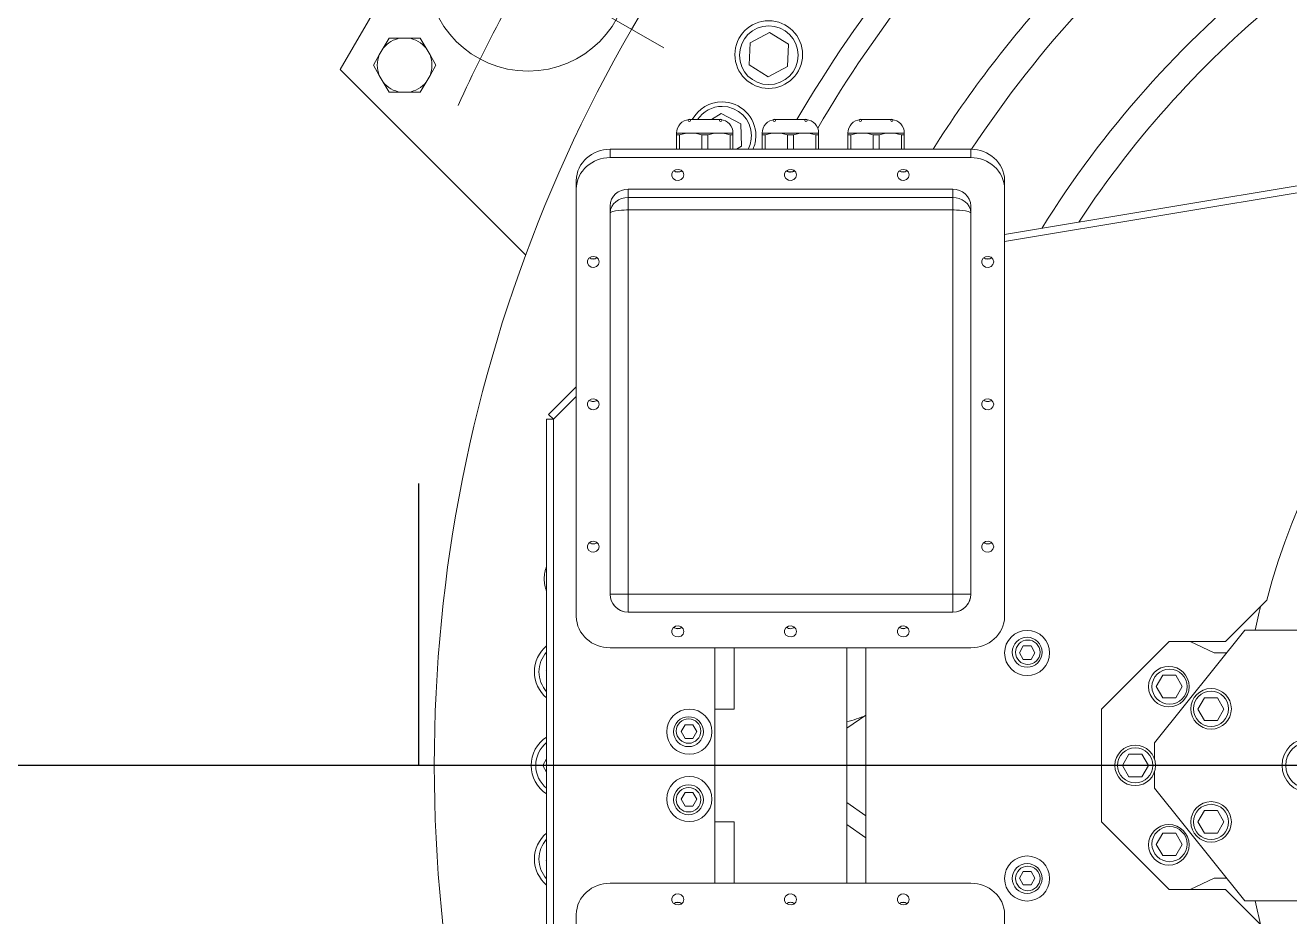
# Model space of a CAD drawing. Header units: millimetres. Extents: x -1838618 to -1600818, y -1770412 to -1553248.
# Drawn here: x -1793233 to -1792672, y -1685613 to -1685217 of the extents above; entities that cross this region are included whole.
import ezdxf

# ---------------------------------------------------------------- set-up
doc = ezdxf.new("R2010")
doc.units = ezdxf.units.MM
doc.header["$LTSCALE"] = 100
doc.layers.add('412equipment', color=6, linetype='Continuous')
doc.layers.add('_____1', color=160, linetype='Continuous')

# ---------------------------------------------------------------- blocks, each defined once
blk = doc.blocks.new('67')
at = {"color": 4}
blk.add_line((-660, 0), (-660, 125), dxfattribs=at)
at = {"color": 4, "ltscale": 100}
blk.add_line((26786.59, 0), (-4089.12, 0), dxfattribs=at)
blk = doc.blocks.new('A$C2A4D0462')
at = {"layer": '_____1', "color": 7, "lineweight": 0}
for p, q in [((-46.315, 20.581), (-42.482, 27.219)), ((-40.761, 23.533), (-36.749, 21.216)), ((-45.046, 21.206), (-44.871, 21.508)), ((-44.871, 21.508), (-44.523, 21.508)), ((-44.296, 21.508), (-44.523, 21.508)), ((-44.296, 21.508), (-43.948, 21.508)), ((-43.948, 21.508), (-43.773, 21.206)), ((-34.217, 20.713), (-34.195, 21.367)), ((-34.195, 21.367), (-33.617, 21.674)), ((-33.617, 21.674), (-33.062, 21.327)), ((-33.062, 21.327), (-33.085, 20.673)), ((-45.333, 20.708), (-45.159, 21.01)), ((-45.046, 21.206), (-45.159, 21.01)), ((-43.773, 21.206), (-43.66, 21.01)), ((-43.66, 21.01), (-43.486, 20.708)), ((-40.832, 15.098), (-46.315, 20.581)), ((-45.159, 20.406), (-45.333, 20.708)), ((-43.486, 20.708), (-43.66, 20.406)), ((-33.663, 20.366), (-34.217, 20.713)), ((-33.085, 20.673), (-33.663, 20.366)), ((-45.159, 20.406), (-45.046, 20.21)), ((-44.871, 19.908), (-45.046, 20.21)), ((-43.773, 20.21), (-43.948, 19.908)), ((-43.773, 20.21), (-43.66, 20.406)), ((-44.523, 19.908), (-44.871, 19.908)), ((-44.523, 19.908), (-44.296, 19.908)), ((-43.948, 19.908), (-44.296, 19.908)), ((-36.003, 19.098), (-35.064, 19.098)), ((-35.331, 19.098), (-35.047, 19.276)), ((-35.047, 19.276), (-34.469, 18.969)), ((-33.47, 19.098), (-32.531, 19.098)), ((-30.937, 19.098), (-29.997, 19.098)), ((-36.367, 18.7), (-35.95, 18.7)), ((-35.95, 18.7), (-35.117, 18.7)), ((-35.117, 18.7), (-34.7, 18.7)), ((-34.7, 18.652), (-34.7, 18.7)), ((-34.469, 18.969), (-34.446, 18.315)), ((-33.834, 18.7), (-33.417, 18.7)), ((-33.417, 18.7), (-32.584, 18.7)), ((-32.584, 18.7), (-32.167, 18.7)), ((-32.167, 18.652), (-32.167, 18.7)), ((-31.3, 18.7), (-30.884, 18.7)), ((-30.884, 18.7), (-30.05, 18.7)), ((-30.05, 18.7), (-29.634, 18.7)), ((-29.634, 18.652), (-29.634, 18.7)), ((-6.84, 19.001), (-26.667, 15.697)), ((-26.667, 15.494), (-6.807, 18.803)), ((-36.281, 18.652), (-36.367, 18.652)), ((-36.281, 18.221), (-36.281, 18.652)), ((-35.448, 18.652), (-35.62, 18.652)), ((-35.62, 18.652), (-35.62, 18.221)), ((-35.448, 18.221), (-35.448, 18.652)), ((-34.7, 18.652), (-34.786, 18.652)), ((-34.786, 18.652), (-34.786, 18.221)), ((-34.7, 18.221), (-34.7, 18.652)), ((-33.748, 18.652), (-33.834, 18.652)), ((-33.748, 18.221), (-33.748, 18.652)), ((-32.915, 18.652), (-33.086, 18.652)), ((-33.086, 18.652), (-33.086, 18.221)), ((-32.914, 18.221), (-32.915, 18.652)), ((-32.167, 18.652), (-32.253, 18.652)), ((-32.253, 18.652), (-32.253, 18.221)), ((-32.167, 18.221), (-32.167, 18.652)), ((-31.214, 18.652), (-31.3, 18.652)), ((-31.214, 18.221), (-31.214, 18.652)), ((-30.381, 18.652), (-30.553, 18.652)), ((-30.553, 18.652), (-30.553, 18.221)), ((-30.381, 18.221), (-30.381, 18.652)), ((-29.634, 18.652), (-29.72, 18.652)), ((-29.72, 18.652), (-29.72, 18.221)), ((-29.634, 18.221), (-29.634, 18.652)), ((-27.667, 18.221), (-38.334, 18.221)), ((-38.334, 18.221), (-38.334, 17.974)), ((-34.446, 18.315), (-34.597, 18.221)), ((-27.667, 17.974), (-27.667, 18.221)), ((-39.334, 17.045), (-39.334, 17.292)), ((-26.667, 17.045), (-26.667, 17.292)), ((-39.334, 17.045), (-39.334, 4.41)), ((-28.2, 17.042), (-37.8, 17.042)), ((-37.8, 16.793), (-37.8, 17.042)), ((-28.2, 16.793), (-28.2, 17.042)), ((-26.667, 4.41), (-26.667, 17.045)), ((-38.334, 16.546), (-38.334, 16.339)), ((-28.2, 16.793), (-37.8, 16.793)), ((-37.8, 16.427), (-37.8, 16.793)), ((-28.2, 16.427), (-28.2, 16.793)), ((-27.667, 16.546), (-27.667, 16.339)), ((-38.334, 16.339), (-38.334, 5.066)), ((-28.2, 16.427), (-37.8, 16.427)), ((-37.8, 5.066), (-37.8, 16.427)), ((-28.2, 5.066), (-28.2, 16.427)), ((-27.667, 16.339), (-27.667, 5.066)), ((-39.334, 11.195), (-40.151, 10.378)), ((-40.01, 10.236), (-39.334, 10.912)), ((-40.01, 10.236), (-40.21, 10.236)), ((-40.21, 10.236), (-40.21, 0)), ((-40.151, 10.378), (-40.01, 10.236)), ((-40.01, 0), (-40.01, 10.236)), ((-37.8, 5.066), (-38.334, 5.066)), ((-37.8, 5.066), (-28.2, 5.066)), ((-37.8, 4.533), (-37.8, 5.066)), ((-28.2, 4.533), (-28.2, 5.066)), ((-28.2, 5.066), (-27.667, 5.066)), ((-18.912, 4.888), (-20.134, 3.666)), ((-37.8, 4.533), (-28.2, 4.533)), ((-19.567, 4), (-22.234, 0.666)), ((-19.567, 4), (-16.9, 4)), ((-38.334, 3.481), (-27.667, 3.481)), ((-35.234, 0), (-35.234, 3.481)), ((-34.667, 3.481), (-34.667, 1.666)), ((-31.334, -3.481), (-31.334, 3.481)), ((-30.767, 3.481), (-30.767, 0)), ((-26.231, 3.333), (-26.116, 3.533)), ((-26.116, 3.533), (-25.885, 3.533)), ((-25.885, 3.533), (-25.769, 3.333)), ((-21.8, 3.666), (-23.8, 1.666)), ((-20.134, 3.666), (-21.8, 3.666)), ((-20.467, 3.333), (-21.183, 3.666)), ((-26.116, 3.133), (-26.231, 3.333)), ((-25.885, 3.133), (-26.116, 3.133)), ((-25.769, 3.333), (-25.885, 3.133)), ((-20.1, 3.333), (-20.467, 3.333)), ((-40.223, 2.812), (-40.21, 2.832)), ((-40.21, 2.785), (-40.223, 2.812)), ((-22.185, 2.333), (-21.993, 2.666)), ((-21.993, 2.666), (-21.608, 2.666)), ((-21.608, 2.666), (-21.415, 2.333)), ((-21.993, 2), (-22.185, 2.333)), ((-21.415, 2.333), (-21.608, 2)), ((-21.608, 2), (-21.993, 2)), ((-20.952, 1.666), (-20.759, 2)), ((-20.759, 2), (-20.375, 2)), ((-20.375, 2), (-20.182, 1.666)), ((-34.667, 1.666), (-35.234, 1.666)), ((-23.8, 0), (-23.8, 1.666)), ((-20.759, 1.333), (-20.952, 1.666)), ((-20.182, 1.666), (-20.375, 1.333)), ((-36.231, 1), (-36.116, 1.2)), ((-36.116, 1.2), (-35.885, 1.2)), ((-35.885, 1.2), (-35.77, 1)), ((-30.767, 1.489), (-31.334, 1.099)), ((-20.375, 1.333), (-20.759, 1.333)), ((-36.116, 0.8), (-36.231, 1)), ((-35.885, 0.8), (-36.116, 0.8)), ((-35.77, 1), (-35.885, 0.8)), ((-22.234, 0.197), (-22.234, 0.666)), ((-48.034, 0), (-54.044, 0)), ((-42.811, 0), (-46.534, 0)), ((-40.484, 0), (-40.95, 0)), ((-40.321, 0), (-40.21, 0.193)), ((-40.21, -0.194), (-40.321, 0)), ((-40.21, -10.237), (-40.21, 0)), ((-40.21, 0), (-40.01, 0)), ((-40.01, 0), (-40.01, -10.237)), ((-35.234, 0), (-40.01, 0)), ((-35.234, 0), (-35.234, -3.481)), ((-30.767, -3.481), (-30.767, 0)), ((-30.767, 0), (-23.8, 0)), ((-28.851, 0), (-29.316, 0)), ((-23.8, 0), (-23.8, -1.667)), ((-23.185, 0), (-22.993, 0.333)), ((-22.993, -0.334), (-23.185, 0)), ((-22.993, 0.333), (-22.608, 0.333)), ((-22.608, 0.333), (-22.415, 0)), ((-22.415, 0), (-22.608, -0.334)), ((-22.608, -0.334), (-22.993, -0.334)), ((-22.234, -0.667), (-22.234, -0.186)), ((-22.234, -0.667), (-19.567, -4)), ((-36.231, -1), (-36.116, -0.8)), ((-36.116, -1.2), (-36.231, -1)), ((-36.116, -0.8), (-35.885, -0.8)), ((-35.885, -0.8), (-35.77, -1)), ((-35.77, -1), (-35.885, -1.2)), ((-31.334, -1.099), (-30.767, -1.489)), ((-35.885, -1.2), (-36.116, -1.2)), ((-20.952, -1.667), (-20.759, -1.334)), ((-20.759, -1.334), (-20.375, -1.334)), ((-20.375, -1.334), (-20.182, -1.667)), ((-35.234, -1.667), (-34.667, -1.667)), ((-34.667, -1.667), (-34.667, -3.481)), ((-30.767, -2.137), (-31.334, -1.747)), ((-21.8, -3.667), (-23.8, -1.667)), ((-20.759, -2), (-20.952, -1.667)), ((-20.182, -1.667), (-20.375, -2)), ((-22.185, -2.334), (-21.993, -2)), ((-21.993, -2), (-21.608, -2)), ((-21.608, -2), (-21.415, -2.334)), ((-20.375, -2), (-20.759, -2)), ((-21.993, -2.667), (-22.185, -2.334)), ((-21.415, -2.334), (-21.608, -2.667)), ((-40.223, -2.813), (-40.21, -2.785)), ((-40.21, -2.833), (-40.223, -2.813)), ((-21.608, -2.667), (-21.993, -2.667)), ((-26.231, -3.334), (-26.116, -3.134)), ((-26.116, -3.534), (-26.231, -3.334)), ((-26.116, -3.134), (-25.885, -3.134)), ((-25.885, -3.134), (-25.769, -3.334)), ((-25.769, -3.334), (-25.885, -3.534)), ((-21.183, -3.667), (-20.467, -3.334)), ((-20.467, -3.334), (-20.1, -3.334)), ((-27.667, -3.481), (-38.334, -3.481)), ((-25.885, -3.534), (-26.116, -3.534)), ((-20.134, -3.667), (-21.8, -3.667)), ((-18.912, -4.888), (-20.134, -3.667)), ((-19.567, -4), (-16.9, -4)), ((-39.334, -4.41), (-39.334, -17.046)), ((-26.667, -17.046), (-26.667, -4.41))]:
    blk.add_line(p, q, dxfattribs=at)
for points in [[(-36.367, 18.7), (-36.367, 18.652), (-36.367, 18.221)], [(-33.834, 18.7), (-33.834, 18.652), (-33.834, 18.221)], [(-31.3, 18.7), (-31.3, 18.652), (-31.3, 18.221)], [(-36.157, 17.464), (-36.177, 17.54), (-36.233, 17.599), (-36.312, 17.627), (-36.396, 17.617), (-36.466, 17.573), (-36.505, 17.503), (-36.505, 17.425), (-36.466, 17.355), (-36.396, 17.31), (-36.312, 17.301), (-36.233, 17.329), (-36.177, 17.388), (-36.157, 17.464)], [(-32.824, 17.464), (-32.844, 17.54), (-32.9, 17.599), (-32.979, 17.627), (-33.063, 17.617), (-33.133, 17.573), (-33.172, 17.503), (-33.172, 17.425), (-33.133, 17.355), (-33.063, 17.31), (-32.979, 17.301), (-32.9, 17.329), (-32.844, 17.388), (-32.824, 17.464)], [(-29.49, 17.464), (-29.511, 17.54), (-29.567, 17.599), (-29.646, 17.627), (-29.73, 17.617), (-29.799, 17.573), (-29.839, 17.503), (-29.839, 17.425), (-29.799, 17.355), (-29.73, 17.31), (-29.646, 17.301), (-29.567, 17.329), (-29.511, 17.388), (-29.49, 17.464)], [(-38.657, 14.892), (-38.677, 14.968), (-38.733, 15.027), (-38.812, 15.055), (-38.896, 15.045), (-38.966, 15.001), (-39.005, 14.931), (-39.005, 14.852), (-38.966, 14.783), (-38.896, 14.738), (-38.812, 14.729), (-38.733, 14.757), (-38.677, 14.815), (-38.657, 14.892)], [(-26.99, 14.892), (-27.011, 14.968), (-27.067, 15.027), (-27.146, 15.055), (-27.23, 15.045), (-27.299, 15.001), (-27.339, 14.931), (-27.339, 14.852), (-27.299, 14.783), (-27.23, 14.738), (-27.146, 14.729), (-27.067, 14.757), (-27.011, 14.815), (-26.99, 14.892)], [(-38.657, 10.68), (-38.677, 10.756), (-38.733, 10.815), (-38.812, 10.843), (-38.896, 10.833), (-38.966, 10.789), (-39.005, 10.719), (-39.005, 10.641), (-38.966, 10.571), (-38.896, 10.526), (-38.812, 10.517), (-38.733, 10.545), (-38.677, 10.604), (-38.657, 10.68)], [(-26.99, 10.68), (-27.011, 10.756), (-27.067, 10.815), (-27.146, 10.843), (-27.23, 10.833), (-27.299, 10.789), (-27.339, 10.719), (-27.339, 10.641), (-27.299, 10.571), (-27.23, 10.526), (-27.146, 10.517), (-27.067, 10.545), (-27.011, 10.604), (-26.99, 10.68)], [(-38.657, 6.468), (-38.677, 6.544), (-38.733, 6.603), (-38.812, 6.631), (-38.896, 6.621), (-38.966, 6.577), (-39.005, 6.507), (-39.005, 6.429), (-38.966, 6.359), (-38.896, 6.315), (-38.812, 6.305), (-38.733, 6.333), (-38.677, 6.392), (-38.657, 6.468)], [(-26.99, 6.468), (-27.011, 6.544), (-27.067, 6.603), (-27.146, 6.631), (-27.23, 6.621), (-27.299, 6.577), (-27.339, 6.507), (-27.339, 6.429), (-27.299, 6.359), (-27.23, 6.315), (-27.146, 6.305), (-27.067, 6.333), (-27.011, 6.392), (-26.99, 6.468)], [(-36.157, 3.962), (-36.177, 4.039), (-36.233, 4.097), (-36.312, 4.125), (-36.396, 4.116), (-36.466, 4.071), (-36.505, 4.002), (-36.505, 3.923), (-36.466, 3.854), (-36.396, 3.809), (-36.312, 3.799), (-36.233, 3.827), (-36.177, 3.886), (-36.157, 3.962)], [(-32.824, 3.962), (-32.844, 4.039), (-32.9, 4.097), (-32.979, 4.125), (-33.063, 4.116), (-33.133, 4.071), (-33.172, 4.002), (-33.172, 3.923), (-33.133, 3.854), (-33.063, 3.809), (-32.979, 3.799), (-32.9, 3.827), (-32.844, 3.886), (-32.824, 3.962)], [(-29.49, 3.962), (-29.511, 4.039), (-29.567, 4.097), (-29.646, 4.125), (-29.73, 4.116), (-29.799, 4.071), (-29.839, 4.002), (-29.839, 3.923), (-29.799, 3.854), (-29.73, 3.809), (-29.646, 3.799), (-29.567, 3.827), (-29.511, 3.886), (-29.49, 3.962)], [(-31.178, 0), (-34.9, 0), (-38.623, 0)], [(-19.544, 0), (-23.267, 0), (-26.99, 0)], [(-36.157, -3.963), (-36.177, -3.887), (-36.233, -3.828), (-36.312, -3.8), (-36.396, -3.809), (-36.466, -3.854), (-36.505, -3.924), (-36.505, -4.002), (-36.466, -4.072), (-36.396, -4.116), (-36.312, -4.126), (-36.233, -4.098), (-36.177, -4.039), (-36.157, -3.963)], [(-32.824, -3.963), (-32.844, -3.887), (-32.9, -3.828), (-32.979, -3.8), (-33.063, -3.809), (-33.133, -3.854), (-33.172, -3.924), (-33.172, -4.002), (-33.133, -4.072), (-33.063, -4.116), (-32.979, -4.126), (-32.9, -4.098), (-32.844, -4.039), (-32.824, -3.963)], [(-29.49, -3.963), (-29.511, -3.887), (-29.567, -3.828), (-29.646, -3.8), (-29.73, -3.809), (-29.799, -3.854), (-29.839, -3.924), (-29.839, -4.002), (-29.799, -4.072), (-29.73, -4.116), (-29.646, -4.126), (-29.567, -4.098), (-29.511, -4.039), (-29.49, -3.963)]]:
    blk.add_lwpolyline(points, dxfattribs=at)
for points, knots in [([(-30.942, 30.623), (-39.009, 22.472), (-43.534, 11.468), (-43.534, 0), (-43.534, -11.468), (-39.009, -22.473), (-30.942, -30.623)], [0, 0, 0, 0, 1, 1, 1, 2, 2, 2, 2]), ([(-42.261, 26.131), (-43.189, 25.595), (-43.761, 24.605), (-43.761, 23.533), (-43.761, 21.877), (-42.417, 20.533), (-40.761, 20.533), (-39.105, 20.533), (-37.761, 21.877), (-37.761, 23.533), (-37.761, 24.243), (-38.012, 24.93), (-38.471, 25.472)], [0, 0, 0, 0, 1, 1, 1, 2, 2, 2, 3, 3, 3, 4, 4, 4, 4]), ([(-32.643, 21.021), (-32.643, 21.574), (-33.091, 22.021), (-33.643, 22.021), (-34.195, 22.021), (-34.643, 21.574), (-34.643, 21.021), (-34.643, 20.469), (-34.195, 20.021), (-33.643, 20.021), (-33.091, 20.021), (-32.643, 20.469), (-32.643, 21.021)], [0, 0, 0, 0, 1, 1, 1, 2, 2, 2, 3, 3, 3, 4, 4, 4, 4]), ([(-32.776, 21), (-32.776, 21.479), (-33.165, 21.867), (-33.643, 21.867), (-34.122, 21.867), (-34.51, 21.479), (-34.51, 21), (-34.51, 20.521), (-34.122, 20.133), (-33.643, 20.133), (-33.165, 20.133), (-32.776, 20.521), (-32.776, 21)], [0, 0, 0, 0, 1, 1, 1, 2, 2, 2, 3, 3, 3, 4, 4, 4, 4]), ([(-45.159, 21.01), (-45.198, 20.914), (-45.218, 20.811), (-45.218, 20.708), (-45.218, 20.604), (-45.198, 20.502), (-45.159, 20.406)], [0, 0, 0, 0, 1, 1, 1, 2, 2, 2, 2]), ([(-43.66, 20.406), (-43.622, 20.502), (-43.602, 20.604), (-43.602, 20.708), (-43.602, 20.811), (-43.622, 20.914), (-43.66, 21.01)], [0, 0, 0, 0, 1, 1, 1, 2, 2, 2, 2]), ([(-34.108, 18.221), (-34.053, 18.347), (-34.024, 18.484), (-34.024, 18.622), (-34.024, 19.174), (-34.472, 19.622), (-35.024, 19.622), (-35.391, 19.622), (-35.729, 19.421), (-35.903, 19.098)], [0, 0, 0, 0, 1, 1, 1, 2, 2, 2, 3, 3, 3, 3]), ([(-34.255, 18.221), (-34.191, 18.344), (-34.157, 18.482), (-34.157, 18.622), (-34.157, 19.101), (-34.545, 19.489), (-35.024, 19.489), (-35.316, 19.489), (-35.588, 19.342), (-35.748, 19.098)], [0, 0, 0, 0, 1, 1, 1, 2, 2, 2, 3, 3, 3, 3]), ([(-35.96, 19.074), (-35.96, 19.092), (-35.974, 19.107), (-35.993, 19.107), (-36.011, 19.107), (-36.026, 19.092), (-36.026, 19.074), (-36.026, 19.056), (-36.011, 19.041), (-35.993, 19.041), (-35.974, 19.041), (-35.96, 19.056), (-35.96, 19.074)], [0, 0, 0, 0, 1, 1, 1, 2, 2, 2, 3, 3, 3, 4, 4, 4, 4]), ([(-35.028, 19.074), (-35.028, 19.092), (-35.043, 19.107), (-35.061, 19.107), (-35.08, 19.107), (-35.095, 19.092), (-35.095, 19.074), (-35.095, 19.056), (-35.08, 19.041), (-35.061, 19.041), (-35.043, 19.041), (-35.028, 19.056), (-35.028, 19.074)], [0, 0, 0, 0, 1, 1, 1, 2, 2, 2, 3, 3, 3, 4, 4, 4, 4]), ([(-33.441, 19.074), (-33.441, 19.092), (-33.456, 19.107), (-33.474, 19.107), (-33.492, 19.107), (-33.507, 19.092), (-33.507, 19.074), (-33.507, 19.056), (-33.492, 19.041), (-33.474, 19.041), (-33.456, 19.041), (-33.441, 19.056), (-33.441, 19.074)], [0, 0, 0, 0, 1, 1, 1, 2, 2, 2, 3, 3, 3, 4, 4, 4, 4]), ([(-32.509, 19.074), (-32.509, 19.092), (-32.524, 19.107), (-32.543, 19.107), (-32.561, 19.107), (-32.576, 19.092), (-32.576, 19.074), (-32.576, 19.056), (-32.561, 19.041), (-32.543, 19.041), (-32.524, 19.041), (-32.509, 19.056), (-32.509, 19.074)], [0, 0, 0, 0, 1, 1, 1, 2, 2, 2, 3, 3, 3, 4, 4, 4, 4]), ([(-30.901, 19.074), (-30.901, 19.092), (-30.916, 19.107), (-30.934, 19.107), (-30.952, 19.107), (-30.967, 19.092), (-30.967, 19.074), (-30.967, 19.056), (-30.952, 19.041), (-30.934, 19.041), (-30.916, 19.041), (-30.901, 19.056), (-30.901, 19.074)], [0, 0, 0, 0, 1, 1, 1, 2, 2, 2, 3, 3, 3, 4, 4, 4, 4]), ([(-29.969, 19.074), (-29.969, 19.092), (-29.984, 19.107), (-30.003, 19.107), (-30.021, 19.107), (-30.036, 19.092), (-30.036, 19.074), (-30.036, 19.056), (-30.021, 19.041), (-30.003, 19.041), (-29.984, 19.041), (-29.969, 19.056), (-29.969, 19.074)], [0, 0, 0, 0, 1, 1, 1, 2, 2, 2, 3, 3, 3, 4, 4, 4, 4]), ([(-27.667, 17.974), (-27.667, 17.974), (-38.334, 17.974), (-38.334, 17.974), (-38.855, 17.979), (-39.332, 17.583), (-39.334, 17.045)], [0, 0, 0, 0, 1, 1, 1, 2, 2, 2, 2]), ([(-40.21, 5.891), (-40.256, 5.773), (-40.281, 5.647), (-40.281, 5.52), (-40.281, 5.393), (-40.256, 5.267), (-40.21, 5.149)], [0, 0, 0, 0, 1, 1, 1, 2, 2, 2, 2]), ([(-25.335, 3.326), (-25.335, 3.695), (-25.634, 3.993), (-26.002, 3.993), (-26.37, 3.993), (-26.669, 3.695), (-26.669, 3.326), (-26.669, 2.958), (-26.37, 2.659), (-26.002, 2.659), (-25.634, 2.659), (-25.335, 2.958), (-25.335, 3.326)], [0, 0, 0, 0, 1, 1, 1, 2, 2, 2, 3, 3, 3, 4, 4, 4, 4]), ([(-25.56, 3.347), (-25.56, 3.592), (-25.758, 3.789), (-26.002, 3.789), (-26.246, 3.789), (-26.444, 3.592), (-26.444, 3.347), (-26.444, 3.103), (-26.246, 2.905), (-26.002, 2.905), (-25.758, 2.905), (-25.56, 3.103), (-25.56, 3.347)], [0, 0, 0, 0, 1, 1, 1, 2, 2, 2, 3, 3, 3, 4, 4, 4, 4]), ([(-40.21, 3.536), (-40.439, 3.346), (-40.571, 3.064), (-40.571, 2.767), (-40.571, 2.47), (-40.439, 2.188), (-40.21, 1.998)], [0, 0, 0, 0, 1, 1, 1, 2, 2, 2, 2]), ([(-25.619, 3.347), (-25.619, 3.547), (-25.781, 3.709), (-25.981, 3.709), (-26.181, 3.709), (-26.343, 3.547), (-26.343, 3.347), (-26.343, 3.147), (-26.181, 2.985), (-25.981, 2.985), (-25.781, 2.985), (-25.619, 3.147), (-25.619, 3.347)], [0, 0, 0, 0, 1, 1, 1, 2, 2, 2, 3, 3, 3, 4, 4, 4, 4]), ([(-40.21, 3.352), (-40.357, 3.192), (-40.438, 2.983), (-40.438, 2.767), (-40.438, 2.55), (-40.357, 2.342), (-40.21, 2.182)], [0, 0, 0, 0, 1, 1, 1, 2, 2, 2, 2]), ([(-21.211, 2.331), (-21.211, 2.662), (-21.48, 2.931), (-21.811, 2.931), (-22.142, 2.931), (-22.411, 2.662), (-22.411, 2.331), (-22.411, 2), (-22.142, 1.731), (-21.811, 1.731), (-21.48, 1.731), (-21.211, 2), (-21.211, 2.331)], [0, 0, 0, 0, 1, 1, 1, 2, 2, 2, 3, 3, 3, 4, 4, 4, 4]), ([(-21.27, 2.331), (-21.27, 2.618), (-21.503, 2.851), (-21.79, 2.851), (-22.077, 2.851), (-22.31, 2.618), (-22.31, 2.331), (-22.31, 2.044), (-22.077, 1.811), (-21.79, 1.811), (-21.503, 1.811), (-21.27, 2.044), (-21.27, 2.331)], [0, 0, 0, 0, 1, 1, 1, 2, 2, 2, 3, 3, 3, 4, 4, 4, 4]), ([(-19.962, 1.675), (-19.962, 2.006), (-20.231, 2.275), (-20.562, 2.275), (-20.893, 2.275), (-21.162, 2.006), (-21.162, 1.675), (-21.162, 1.344), (-20.893, 1.075), (-20.562, 1.075), (-20.231, 1.075), (-19.962, 1.344), (-19.962, 1.675)], [0, 0, 0, 0, 1, 1, 1, 2, 2, 2, 3, 3, 3, 4, 4, 4, 4]), ([(-20.042, 1.675), (-20.042, 1.962), (-20.275, 2.195), (-20.562, 2.195), (-20.849, 2.195), (-21.082, 1.962), (-21.082, 1.675), (-21.082, 1.388), (-20.849, 1.155), (-20.562, 1.155), (-20.275, 1.155), (-20.042, 1.388), (-20.042, 1.675)], [0, 0, 0, 0, 1, 1, 1, 2, 2, 2, 3, 3, 3, 4, 4, 4, 4]), ([(-35.326, 0.998), (-35.326, 1.366), (-35.625, 1.665), (-35.993, 1.665), (-36.361, 1.665), (-36.66, 1.366), (-36.66, 0.998), (-36.66, 0.629), (-36.361, 0.331), (-35.993, 0.331), (-35.625, 0.331), (-35.326, 0.629), (-35.326, 0.998)], [0, 0, 0, 0, 1, 1, 1, 2, 2, 2, 3, 3, 3, 4, 4, 4, 4]), ([(-35.572, 0.998), (-35.572, 1.242), (-35.77, 1.44), (-36.014, 1.44), (-36.258, 1.44), (-36.456, 1.242), (-36.456, 0.998), (-36.456, 0.754), (-36.258, 0.556), (-36.014, 0.556), (-35.77, 0.556), (-35.572, 0.754), (-35.572, 0.998)], [0, 0, 0, 0, 1, 1, 1, 2, 2, 2, 3, 3, 3, 4, 4, 4, 4]), ([(-35.652, 1.019), (-35.652, 1.219), (-35.814, 1.381), (-36.014, 1.381), (-36.214, 1.381), (-36.376, 1.219), (-36.376, 1.019), (-36.376, 0.819), (-36.214, 0.657), (-36.014, 0.657), (-35.814, 0.657), (-35.652, 0.819), (-35.652, 1.019)], [0, 0, 0, 0, 1, 1, 1, 2, 2, 2, 3, 3, 3, 4, 4, 4, 4]), ([(-40.21, 0.84), (-40.495, 0.656), (-40.667, 0.339), (-40.667, 0), (-40.667, -0.34), (-40.495, -0.656), (-40.21, -0.84)], [0, 0, 0, 0, 1, 1, 1, 2, 2, 2, 2]), ([(-16.862, 0.003), (-16.862, 0.445), (-17.221, 0.803), (-17.662, 0.803), (-18.104, 0.803), (-18.463, 0.445), (-18.463, 0.003), (-18.463, -0.439), (-18.104, -0.797), (-17.662, -0.797), (-17.221, -0.797), (-16.862, -0.439), (-16.862, 0.003)], [0, 0, 0, 0, 1, 1, 1, 2, 2, 2, 3, 3, 3, 4, 4, 4, 4]), ([(-40.21, 0.676), (-40.415, 0.511), (-40.534, 0.263), (-40.534, 0), (-40.534, -0.263), (-40.415, -0.511), (-40.21, -0.676)], [0, 0, 0, 0, 1, 1, 1, 2, 2, 2, 2]), ([(-22.206, 0.003), (-22.206, 0.334), (-22.475, 0.603), (-22.806, 0.603), (-23.137, 0.603), (-23.406, 0.334), (-23.406, 0.003), (-23.406, -0.328), (-23.137, -0.597), (-22.806, -0.597), (-22.475, -0.597), (-22.206, -0.328), (-22.206, 0.003)], [0, 0, 0, 0, 1, 1, 1, 2, 2, 2, 3, 3, 3, 4, 4, 4, 4]), ([(-22.286, 0.003), (-22.286, 0.29), (-22.519, 0.523), (-22.806, 0.523), (-23.093, 0.523), (-23.326, 0.29), (-23.326, 0.003), (-23.326, -0.284), (-23.093, -0.517), (-22.806, -0.517), (-22.519, -0.517), (-22.286, -0.284), (-22.286, 0.003)], [0, 0, 0, 0, 1, 1, 1, 2, 2, 2, 3, 3, 3, 4, 4, 4, 4]), ([(-16.97, 0.003), (-16.97, 0.385), (-17.28, 0.696), (-17.662, 0.696), (-18.045, 0.696), (-18.355, 0.385), (-18.355, 0.003), (-18.355, -0.38), (-18.045, -0.69), (-17.662, -0.69), (-17.28, -0.69), (-16.97, -0.38), (-16.97, 0.003)], [0, 0, 0, 0, 1, 1, 1, 2, 2, 2, 3, 3, 3, 4, 4, 4, 4]), ([(-35.326, -0.992), (-35.326, -0.624), (-35.625, -0.325), (-35.993, -0.325), (-36.361, -0.325), (-36.66, -0.624), (-36.66, -0.992), (-36.66, -1.36), (-36.361, -1.659), (-35.993, -1.659), (-35.625, -1.659), (-35.326, -1.36), (-35.326, -0.992)], [0, 0, 0, 0, 1, 1, 1, 2, 2, 2, 3, 3, 3, 4, 4, 4, 4]), ([(-35.572, -1.013), (-35.572, -0.769), (-35.77, -0.571), (-36.014, -0.571), (-36.258, -0.571), (-36.456, -0.769), (-36.456, -1.013), (-36.456, -1.257), (-36.258, -1.455), (-36.014, -1.455), (-35.77, -1.455), (-35.572, -1.257), (-35.572, -1.013)], [0, 0, 0, 0, 1, 1, 1, 2, 2, 2, 3, 3, 3, 4, 4, 4, 4]), ([(-35.652, -1.013), (-35.652, -0.813), (-35.814, -0.651), (-36.014, -0.651), (-36.214, -0.651), (-36.376, -0.813), (-36.376, -1.013), (-36.376, -1.213), (-36.214, -1.375), (-36.014, -1.375), (-35.814, -1.375), (-35.652, -1.213), (-35.652, -1.013)], [0, 0, 0, 0, 1, 1, 1, 2, 2, 2, 3, 3, 3, 4, 4, 4, 4]), ([(-19.962, -1.669), (-19.962, -1.338), (-20.231, -1.069), (-20.562, -1.069), (-20.893, -1.069), (-21.162, -1.338), (-21.162, -1.669), (-21.162, -2.001), (-20.893, -2.269), (-20.562, -2.269), (-20.231, -2.269), (-19.962, -2.001), (-19.962, -1.669)], [0, 0, 0, 0, 1, 1, 1, 2, 2, 2, 3, 3, 3, 4, 4, 4, 4]), ([(-20.042, -1.669), (-20.042, -1.382), (-20.275, -1.149), (-20.562, -1.149), (-20.849, -1.149), (-21.082, -1.382), (-21.082, -1.669), (-21.082, -1.956), (-20.849, -2.189), (-20.562, -2.189), (-20.275, -2.189), (-20.042, -1.956), (-20.042, -1.669)], [0, 0, 0, 0, 1, 1, 1, 2, 2, 2, 3, 3, 3, 4, 4, 4, 4]), ([(-21.211, -2.346), (-21.211, -2.015), (-21.48, -1.747), (-21.811, -1.747), (-22.142, -1.747), (-22.411, -2.015), (-22.411, -2.346), (-22.411, -2.678), (-22.142, -2.947), (-21.811, -2.947), (-21.48, -2.947), (-21.211, -2.678), (-21.211, -2.346)], [0, 0, 0, 0, 1, 1, 1, 2, 2, 2, 3, 3, 3, 4, 4, 4, 4]), ([(-21.27, -2.325), (-21.27, -2.038), (-21.503, -1.806), (-21.79, -1.806), (-22.077, -1.806), (-22.31, -2.038), (-22.31, -2.325), (-22.31, -2.612), (-22.077, -2.845), (-21.79, -2.845), (-21.503, -2.845), (-21.27, -2.612), (-21.27, -2.325)], [0, 0, 0, 0, 1, 1, 1, 2, 2, 2, 3, 3, 3, 4, 4, 4, 4]), ([(-40.21, -1.998), (-40.439, -2.188), (-40.571, -2.47), (-40.571, -2.767), (-40.571, -3.064), (-40.439, -3.346), (-40.21, -3.536)], [0, 0, 0, 0, 1, 1, 1, 2, 2, 2, 2]), ([(-40.21, -2.182), (-40.357, -2.342), (-40.438, -2.55), (-40.438, -2.767), (-40.438, -2.984), (-40.357, -3.193), (-40.21, -3.352)], [0, 0, 0, 0, 1, 1, 1, 2, 2, 2, 2]), ([(-25.335, -3.341), (-25.335, -2.973), (-25.634, -2.674), (-26.002, -2.674), (-26.37, -2.674), (-26.669, -2.973), (-26.669, -3.341), (-26.669, -3.71), (-26.37, -4.008), (-26.002, -4.008), (-25.634, -4.008), (-25.335, -3.71), (-25.335, -3.341)], [0, 0, 0, 0, 1, 1, 1, 2, 2, 2, 3, 3, 3, 4, 4, 4, 4]), ([(-25.56, -3.341), (-25.56, -3.097), (-25.758, -2.899), (-26.002, -2.899), (-26.246, -2.899), (-26.444, -3.097), (-26.444, -3.341), (-26.444, -3.586), (-26.246, -3.783), (-26.002, -3.783), (-25.758, -3.783), (-25.56, -3.586), (-25.56, -3.341)], [0, 0, 0, 0, 1, 1, 1, 2, 2, 2, 3, 3, 3, 4, 4, 4, 4]), ([(-25.619, -3.341), (-25.619, -3.142), (-25.781, -2.979), (-25.981, -2.979), (-26.181, -2.979), (-26.343, -3.142), (-26.343, -3.341), (-26.343, -3.541), (-26.181, -3.703), (-25.981, -3.703), (-25.781, -3.703), (-25.619, -3.541), (-25.619, -3.341)], [0, 0, 0, 0, 1, 1, 1, 2, 2, 2, 3, 3, 3, 4, 4, 4, 4])]:
    blk.add_open_spline(points, degree=3, knots=knots, dxfattribs=at)
for points in [[(-25.896, 27.758), (-28.611, 25.225), (-30.94, 22.308), (-32.808, 19.099)], [(-25.759, 26.983), (-28.272, 24.583), (-30.438, 21.844), (-32.194, 18.845)], [(-20.298, 26.157), (-23.165, 23.932), (-25.646, 21.251), (-27.644, 18.221)], [(-18.778, 23.524), (-21.461, 21.382), (-23.758, 18.797), (-25.57, 15.881)], [(-25.069, 23.069), (-26.45, 21.568), (-27.694, 19.945), (-28.785, 18.221)], [(-18.362, 22.803), (-20.739, 20.889), (-22.802, 18.615), (-24.477, 16.062)], [(-41.419, 22.354), (-41.921, 21.425), (-42.391, 20.479), (-42.829, 19.517)], [(-44.523, 21.508), (-44.73, 21.479), (-44.917, 21.37), (-45.046, 21.206)], [(-43.774, 21.206), (-43.902, 21.37), (-44.09, 21.479), (-44.297, 21.508)], [(-45.046, 20.21), (-44.917, 20.045), (-44.73, 19.937), (-44.523, 19.908)], [(-44.297, 19.908), (-44.09, 19.937), (-43.902, 20.045), (-43.774, 20.21)], [(-36.003, 19.099), (-36.209, 19.079), (-36.367, 18.907), (-36.367, 18.7)], [(-34.7, 18.7), (-34.7, 18.907), (-34.857, 19.079), (-35.063, 19.099)], [(-33.47, 19.099), (-33.676, 19.079), (-33.834, 18.907), (-33.834, 18.7)], [(-32.167, 18.7), (-32.167, 18.907), (-32.325, 19.079), (-32.53, 19.099)], [(-30.936, 19.099), (-31.142, 19.079), (-31.3, 18.907), (-31.3, 18.7)], [(-29.634, 18.7), (-29.634, 18.907), (-29.791, 19.079), (-29.997, 19.099)], [(-36.281, 18.652), (-36.172, 18.682), (-36.063, 18.699), (-35.95, 18.7)], [(-35.95, 18.7), (-35.837, 18.699), (-35.729, 18.682), (-35.62, 18.652)], [(-35.448, 18.652), (-35.339, 18.682), (-35.229, 18.699), (-35.117, 18.7)], [(-35.117, 18.7), (-35.005, 18.699), (-34.893, 18.682), (-34.786, 18.652)], [(-33.748, 18.652), (-33.64, 18.682), (-33.529, 18.699), (-33.417, 18.7)], [(-33.417, 18.7), (-33.305, 18.699), (-33.193, 18.682), (-33.086, 18.652)], [(-32.915, 18.652), (-32.807, 18.682), (-32.696, 18.699), (-32.584, 18.7)], [(-32.584, 18.7), (-32.47, 18.699), (-32.362, 18.682), (-32.253, 18.652)], [(-31.214, 18.652), (-31.106, 18.682), (-30.995, 18.699), (-30.884, 18.7)], [(-30.884, 18.7), (-30.77, 18.699), (-30.662, 18.682), (-30.553, 18.652)], [(-30.381, 18.652), (-30.272, 18.682), (-30.163, 18.699), (-30.05, 18.7)], [(-30.05, 18.7), (-29.937, 18.699), (-29.828, 18.682), (-29.72, 18.652)], [(-6.729, 18.337), (-12.752, 16.127), (-17.306, 11.099), (-18.911, 4.888)], [(-39.334, 17.292), (-39.33, 17.833), (-38.858, 18.222), (-38.334, 18.221)], [(-27.667, 18.221), (-27.142, 18.222), (-26.671, 17.833), (-26.667, 17.292)], [(-26.667, 17.045), (-26.668, 17.583), (-27.146, 17.979), (-27.667, 17.974)], [(-36.45, 17.587), (-36.414, 17.559), (-36.38, 17.548), (-36.334, 17.546)], [(-36.334, 17.546), (-36.285, 17.548), (-36.257, 17.558), (-36.217, 17.587)], [(-33.129, 17.576), (-33.088, 17.559), (-33.044, 17.548), (-33, 17.549)], [(-33.117, 17.587), (-33.081, 17.559), (-33.045, 17.547), (-33, 17.546)], [(-33, 17.546), (-32.954, 17.548), (-32.92, 17.559), (-32.884, 17.587)], [(-33, 17.549), (-32.955, 17.549), (-32.913, 17.559), (-32.872, 17.576)], [(-29.667, 17.546), (-29.716, 17.548), (-29.744, 17.558), (-29.784, 17.587)], [(-29.55, 17.587), (-29.588, 17.559), (-29.62, 17.548), (-29.667, 17.546)], [(-36.334, 17.549), (-36.35, 17.548), (-36.366, 17.55), (-36.382, 17.553)], [(-36.285, 17.553), (-36.301, 17.55), (-36.317, 17.549), (-36.334, 17.549)], [(-29.716, 17.553), (-29.7, 17.55), (-29.683, 17.549), (-29.667, 17.549)], [(-29.667, 17.549), (-29.65, 17.549), (-29.634, 17.55), (-29.618, 17.553)], [(-37.8, 17.042), (-38.08, 17.044), (-38.331, 16.835), (-38.334, 16.546)], [(-28.2, 17.042), (-27.922, 17.045), (-27.667, 16.832), (-27.667, 16.546)], [(-37.8, 16.793), (-38.061, 16.795), (-38.329, 16.618), (-38.334, 16.339)], [(-28.2, 16.793), (-27.94, 16.795), (-27.67, 16.618), (-27.667, 16.339)], [(-37.8, 16.427), (-37.88, 16.427), (-38.318, 16.416), (-38.334, 16.339)], [(-28.2, 16.427), (-28.12, 16.427), (-27.683, 16.416), (-27.667, 16.339)], [(-38.95, 15.015), (-38.917, 14.988), (-38.876, 14.974), (-38.834, 14.974)], [(-38.834, 14.977), (-38.85, 14.977), (-38.866, 14.978), (-38.882, 14.981)], [(-38.834, 14.974), (-38.79, 14.974), (-38.751, 14.987), (-38.717, 15.015)], [(-38.785, 14.981), (-38.801, 14.978), (-38.818, 14.977), (-38.834, 14.977)], [(-27.167, 14.974), (-27.21, 14.974), (-27.25, 14.988), (-27.284, 15.015)], [(-27.216, 14.981), (-27.2, 14.978), (-27.183, 14.977), (-27.167, 14.977)], [(-27.05, 15.015), (-27.083, 14.989), (-27.125, 14.974), (-27.167, 14.974)], [(-27.167, 14.977), (-27.151, 14.977), (-27.134, 14.978), (-27.118, 14.981)], [(-38.95, 10.803), (-38.917, 10.776), (-38.876, 10.762), (-38.834, 10.762)], [(-38.834, 10.765), (-38.85, 10.765), (-38.866, 10.766), (-38.882, 10.769)], [(-38.834, 10.762), (-38.79, 10.762), (-38.751, 10.776), (-38.717, 10.803)], [(-38.785, 10.769), (-38.801, 10.766), (-38.817, 10.765), (-38.834, 10.765)], [(-27.167, 10.762), (-27.21, 10.763), (-27.249, 10.776), (-27.284, 10.803)], [(-27.216, 10.769), (-27.2, 10.766), (-27.183, 10.765), (-27.167, 10.765)], [(-27.05, 10.803), (-27.083, 10.777), (-27.124, 10.762), (-27.167, 10.762)], [(-27.167, 10.765), (-27.15, 10.765), (-27.134, 10.766), (-27.118, 10.769)], [(-38.95, 6.591), (-38.913, 6.562), (-38.88, 6.553), (-38.834, 6.55)], [(-38.834, 6.553), (-38.848, 6.553), (-38.868, 6.554), (-38.882, 6.557)], [(-38.834, 6.55), (-38.786, 6.553), (-38.756, 6.562), (-38.717, 6.591)], [(-38.785, 6.557), (-38.799, 6.554), (-38.819, 6.553), (-38.834, 6.553)], [(-27.167, 6.55), (-27.213, 6.553), (-27.246, 6.562), (-27.284, 6.591)], [(-27.216, 6.557), (-27.202, 6.554), (-27.181, 6.553), (-27.167, 6.553)], [(-27.05, 6.591), (-27.087, 6.563), (-27.121, 6.553), (-27.167, 6.55)], [(-27.167, 6.553), (-27.152, 6.553), (-27.132, 6.554), (-27.118, 6.557)], [(-38.333, 5.066), (-38.333, 4.772), (-38.094, 4.533), (-37.8, 4.533)], [(-38.324, 4.964), (-38.307, 4.88), (-38.274, 4.806), (-38.221, 4.739)], [(-28.2, 4.533), (-27.906, 4.533), (-27.667, 4.772), (-27.667, 5.066)], [(-27.78, 4.739), (-27.729, 4.802), (-27.692, 4.884), (-27.677, 4.964)], [(-38.129, 4.647), (-38.065, 4.595), (-37.99, 4.562), (-37.91, 4.544)], [(-28.091, 4.544), (-28.011, 4.562), (-27.935, 4.595), (-27.872, 4.647)], [(-19.096, 4.704), (-19.153, 4.47), (-19.207, 4.235), (-19.256, 4)], [(-39.334, 4.41), (-39.33, 3.87), (-38.857, 3.478), (-38.334, 3.481)], [(-27.667, 3.481), (-27.143, 3.478), (-26.671, 3.87), (-26.667, 4.41)], [(-36.45, 4.086), (-36.421, 4.06), (-36.372, 4.044), (-36.334, 4.045)], [(-36.334, 4.047), (-36.35, 4.048), (-36.365, 4.048), (-36.382, 4.051)], [(-36.334, 4.045), (-36.293, 4.044), (-36.248, 4.059), (-36.217, 4.086)], [(-36.285, 4.051), (-36.301, 4.048), (-36.317, 4.048), (-36.334, 4.047)], [(-33.117, 4.086), (-33.088, 4.059), (-33.039, 4.044), (-33, 4.045)], [(-33, 4.045), (-32.961, 4.044), (-32.913, 4.06), (-32.884, 4.086)], [(-29.667, 4.045), (-29.708, 4.045), (-29.753, 4.059), (-29.784, 4.086)], [(-29.716, 4.051), (-29.699, 4.048), (-29.683, 4.048), (-29.667, 4.047)], [(-29.55, 4.086), (-29.579, 4.06), (-29.628, 4.044), (-29.667, 4.045)], [(-29.667, 4.047), (-29.65, 4.048), (-29.634, 4.048), (-29.618, 4.051)], [(-31.333, 1.289), (-31.141, 1.343), (-30.952, 1.405), (-30.766, 1.476)], [(-38.334, -3.481), (-38.857, -3.48), (-39.33, -3.87), (-39.334, -4.41)], [(-26.667, -4.41), (-26.671, -3.869), (-27.143, -3.48), (-27.667, -3.481)], [(-36.45, -4.086), (-36.413, -4.057), (-36.38, -4.048), (-36.334, -4.045)], [(-36.334, -4.048), (-36.348, -4.048), (-36.368, -4.049), (-36.382, -4.052)], [(-36.334, -4.045), (-36.286, -4.048), (-36.256, -4.057), (-36.217, -4.086)], [(-36.285, -4.052), (-36.299, -4.049), (-36.319, -4.048), (-36.334, -4.048)], [(-33, -4.045), (-33.046, -4.048), (-33.08, -4.057), (-33.117, -4.086)], [(-32.884, -4.086), (-32.921, -4.057), (-32.954, -4.048), (-33, -4.045)], [(-29.667, -4.045), (-29.714, -4.048), (-29.746, -4.057), (-29.784, -4.086)], [(-29.716, -4.052), (-29.702, -4.049), (-29.681, -4.048), (-29.667, -4.048)], [(-29.55, -4.086), (-29.587, -4.058), (-29.621, -4.048), (-29.667, -4.045)], [(-29.667, -4.048), (-29.652, -4.048), (-29.632, -4.049), (-29.618, -4.052)], [(-19.256, -4), (-19.207, -4.236), (-19.153, -4.471), (-19.096, -4.704)]]:
    blk.add_open_spline(points, degree=3, dxfattribs=at)
blk = doc.blocks.new('LOW PLATFOR')
at = {"layer": '412equipment', "linetype": 'Continuous', "lineweight": 0, "xscale": 15, "yscale": 15, "zscale": 15}
blk.add_blockref('A$C2A4D0462', (-26600.08, 0, 590), dxfattribs=at)

msp = doc.modelspace()

# ---------------------------------------------------------------- block references
at = {"color": 7}
msp.add_blockref('67', (-1792398.6, -1685545.74), dxfattribs=at)
at = {"layer": '412equipment', "color": 7}
msp.add_blockref('LOW PLATFOR', (-1765798.6, -1685545.74), dxfattribs=at)

doc.saveas('drawing.dxf')
